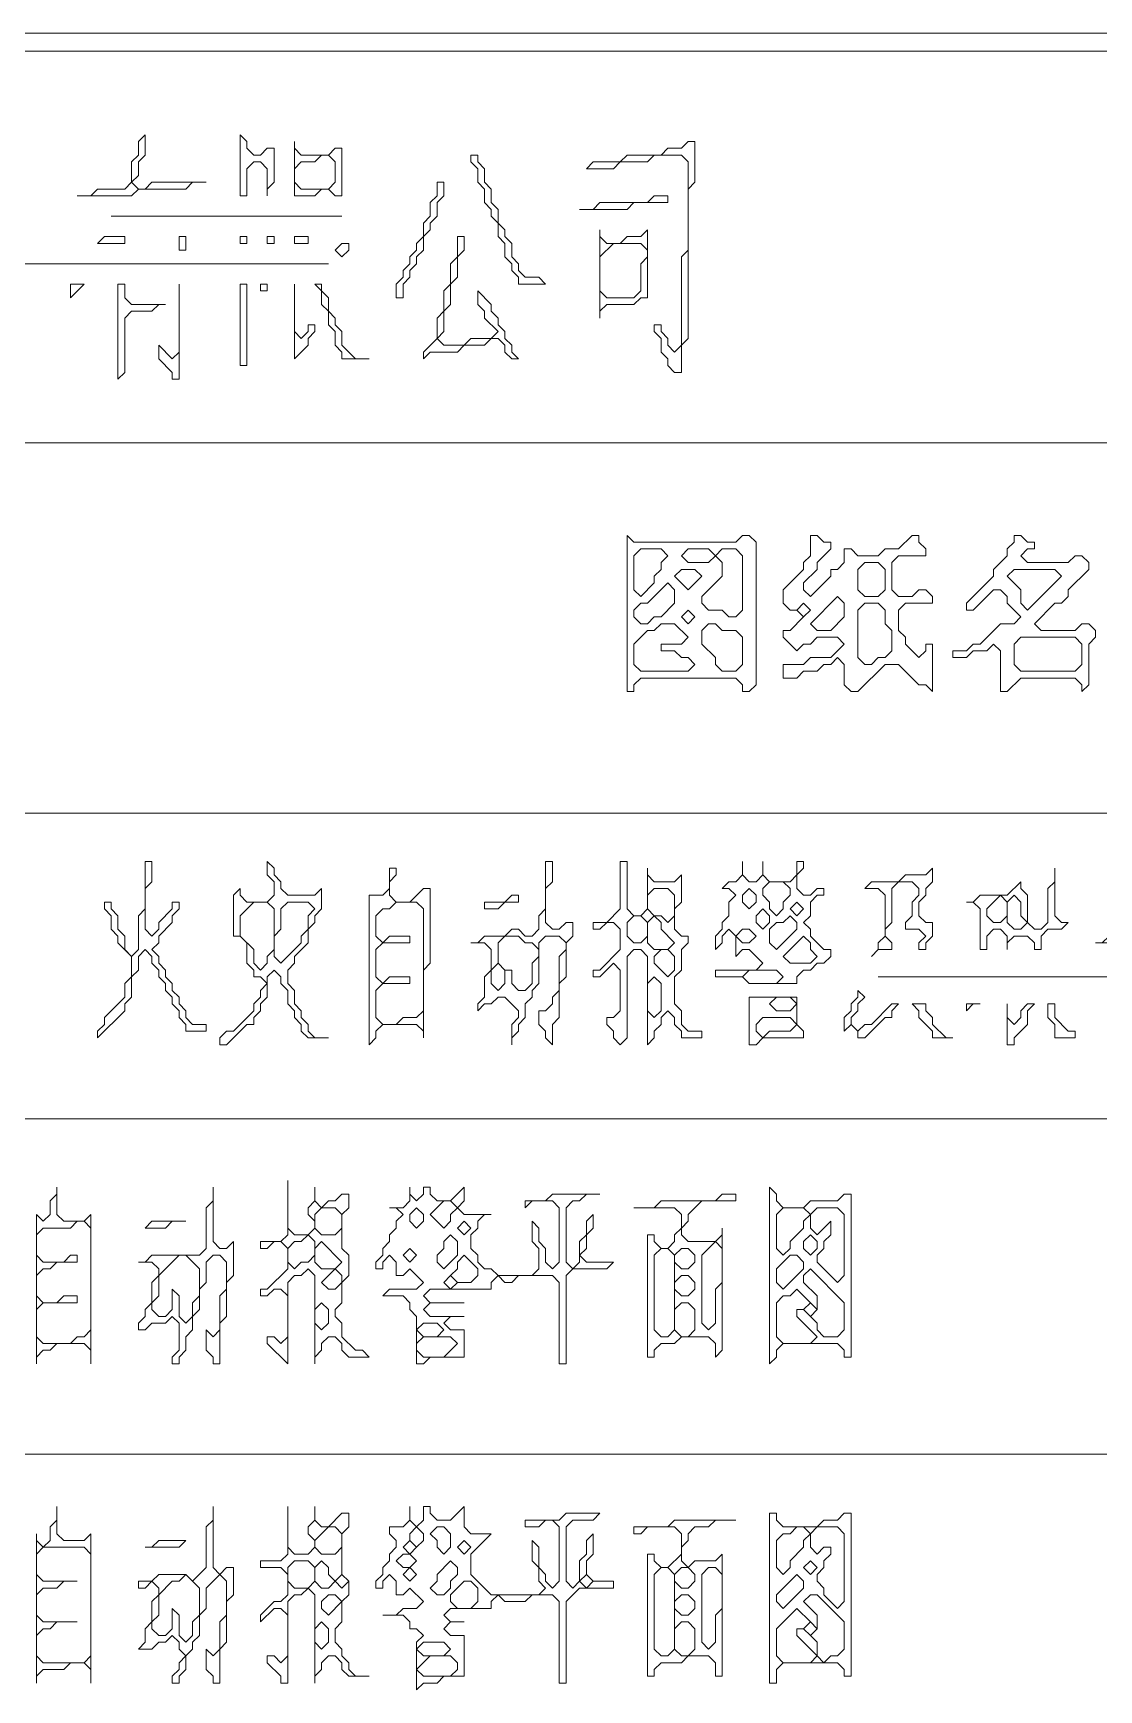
# Model space of a CAD drawing. Extents: x 58 to 1298, y 68 to 1824.
# Drawn here: x 507.5 to 664.5, y 1167 to 1411 of the extents above; entities that cross this region are included whole.
import ezdxf

# ---------------------------------------------------------------- set-up
doc = ezdxf.new("R2010")
doc.units = 0
doc.layers.add('TRACE_STRAIGHT', color=5, linetype='Continuous', lineweight=0)
doc.layers.add('TRACE_TEXT_SYMBOL', color=6, linetype='Continuous', lineweight=0)

msp = doc.modelspace()

# ---------------------------------------------------------------- linework, layer by layer
at = {"layer": 'TRACE_STRAIGHT', "color": 5}
for p, q in [((208, 1410.96), (1236, 1410.96)), ((296.88, 1408.29), (673.12, 1408.29)), ((519, 1384), (553, 1384)), ((467, 1377), (551, 1377)), ((208, 1350.64), (1236.88, 1350.64)), ((208, 1296.11), (1236, 1296.11)), ((632, 1272), (733, 1272)), ((208, 1251.1), (1236, 1251.1)), ((208, 1201.72), (1236, 1201.72))]:
    msp.add_line(p, q, dxfattribs=at)
at = {"layer": 'TRACE_TEXT_SYMBOL', "color": 6}
for points in [[(524, 1396), (523, 1395), (523, 1393), (522, 1392), (522, 1389), (521, 1388), (517, 1388), (516, 1387), (514, 1387), (522, 1387), (523, 1388), (530, 1388), (531, 1389), (533, 1389), (525, 1389), (524, 1388), (523, 1388), (522, 1389), (523, 1390), (523, 1392), (524, 1393)], [(538, 1396), (538, 1387), (539, 1387), (539, 1391), (540, 1392), (541, 1392), (542, 1391), (542, 1387), (542, 1388), (543, 1389), (543, 1394), (542, 1394), (541, 1393), (540, 1393), (539, 1394), (539, 1395)], [(546, 1395), (546, 1387), (549, 1387), (550, 1388), (551, 1388), (552, 1387), (553, 1387), (553, 1394), (552, 1394), (551, 1393), (547, 1393), (546, 1394)], [(604, 1395), (603, 1394), (601, 1394), (600, 1393), (595, 1393), (594, 1392), (590, 1392), (589, 1391), (593, 1391), (594, 1392), (598, 1392), (599, 1393), (603, 1393), (604, 1392), (604, 1379), (603, 1378), (603, 1365), (602, 1364), (601, 1365), (601, 1366), (600, 1367), (600, 1368), (599, 1368), (599, 1367), (600, 1366), (600, 1364), (601, 1363), (601, 1362), (602, 1361), (603, 1361), (603, 1365), (604, 1366), (604, 1388), (605, 1389), (605, 1395)], [(549, 1392), (550, 1393), (551, 1393), (552, 1392), (552, 1389), (551, 1388), (547, 1388), (546, 1389), (546, 1391), (547, 1392)], [(572, 1393), (572, 1392), (573, 1391), (573, 1389), (574, 1388), (574, 1386), (575, 1385), (575, 1384), (576, 1383), (576, 1381), (577, 1380), (577, 1378), (578, 1377), (578, 1376), (579, 1375), (579, 1374), (583, 1374), (582, 1375), (580, 1375), (579, 1376), (579, 1377), (578, 1378), (578, 1380), (577, 1381), (577, 1382), (576, 1383), (576, 1385), (575, 1386), (575, 1388), (574, 1389), (574, 1391), (573, 1392), (573, 1393)], [(567, 1389), (567, 1387), (566, 1386), (566, 1384), (565, 1383), (565, 1381), (564, 1380), (564, 1379), (563, 1378), (563, 1377), (562, 1376), (562, 1375), (561, 1374), (561, 1372), (562, 1372), (562, 1374), (563, 1375), (563, 1376), (564, 1377), (564, 1378), (565, 1379), (565, 1381), (566, 1382), (566, 1383), (567, 1384), (567, 1386), (568, 1387), (568, 1389)], [(599, 1387), (598, 1386), (591, 1386), (590, 1385), (588, 1385), (595, 1385), (596, 1386), (601, 1386), (601, 1387)], [(518, 1381), (517, 1380), (521, 1380), (521, 1381)], [(529, 1381), (530, 1381), (530, 1379), (529, 1379)], [(538, 1381), (538, 1380), (539, 1380), (539, 1381)], [(542, 1381), (542, 1380), (543, 1380), (543, 1381)], [(546, 1381), (546, 1380), (548, 1380), (548, 1381)], [(570, 1381), (570, 1378), (569, 1377), (569, 1374), (568, 1373), (568, 1370), (567, 1369), (567, 1366), (565, 1364), (565, 1363), (566, 1364), (570, 1364), (571, 1365), (574, 1365), (575, 1366), (576, 1366), (577, 1365), (577, 1364), (578, 1363), (579, 1363), (578, 1364), (578, 1365), (577, 1366), (577, 1367), (576, 1368), (576, 1369), (575, 1370), (575, 1371), (573, 1373), (573, 1371), (574, 1370), (574, 1369), (576, 1367), (575, 1366), (572, 1366), (571, 1365), (568, 1365), (567, 1366), (568, 1367), (568, 1370), (569, 1371), (569, 1374), (570, 1375), (570, 1378), (571, 1379), (571, 1381)], [(591, 1382), (591, 1369), (591, 1370), (592, 1371), (596, 1371), (597, 1372), (598, 1372), (598, 1382), (597, 1381), (595, 1381), (594, 1380), (592, 1380), (591, 1381)], [(553, 1380), (552, 1379), (553, 1378), (554, 1379), (554, 1380)], [(593, 1380), (597, 1380), (598, 1379), (598, 1378), (597, 1377), (597, 1373), (596, 1372), (592, 1372), (591, 1373), (591, 1378)], [(513, 1374), (513, 1372), (515, 1374)], [(520, 1374), (520, 1360), (521, 1361), (521, 1369), (522, 1370), (525, 1370), (526, 1371), (527, 1371), (522, 1371), (521, 1372), (521, 1374)], [(529, 1374), (529, 1364), (528, 1363), (526, 1365), (526, 1363), (528, 1361), (528, 1360), (529, 1360)], [(538, 1374), (538, 1362), (539, 1362), (539, 1374)], [(541, 1374), (541, 1373), (542, 1373), (542, 1374)], [(546, 1374), (546, 1363), (548, 1365), (548, 1366), (549, 1367), (549, 1368), (548, 1368), (548, 1367), (547, 1366), (546, 1367)], [(549, 1374), (550, 1373), (550, 1371), (551, 1370), (551, 1368), (552, 1367), (552, 1365), (553, 1364), (553, 1363), (557, 1363), (555, 1363), (553, 1365), (553, 1367), (552, 1368), (552, 1369), (551, 1370), (551, 1372), (550, 1373), (550, 1374)], [(595, 1337), (595, 1314), (596, 1314), (596, 1315), (597, 1316), (611, 1316), (612, 1315), (612, 1314), (613, 1314), (614, 1315), (614, 1336), (613, 1337), (612, 1337), (611, 1336), (596, 1336)], [(652, 1337), (652, 1336), (651, 1335), (651, 1334), (649, 1332), (649, 1331), (645, 1327), (645, 1326), (646, 1326), (649, 1329), (650, 1329), (651, 1328), (651, 1327), (653, 1325), (652, 1324), (650, 1324), (647, 1321), (646, 1321), (645, 1320), (643, 1320), (643, 1319), (645, 1319), (646, 1320), (648, 1320), (649, 1321), (650, 1320), (650, 1314), (651, 1314), (653, 1316), (661, 1316), (662, 1315), (662, 1314), (663, 1315), (663, 1321), (664, 1322), (664, 1323), (663, 1324), (662, 1324), (661, 1323), (656, 1323), (655, 1324), (658, 1327), (659, 1327), (660, 1328), (660, 1329), (663, 1332), (663, 1333), (662, 1334), (661, 1334), (660, 1333), (654, 1333), (653, 1334), (654, 1335), (655, 1335), (655, 1336), (654, 1336), (653, 1337)], [(596, 1334), (597, 1335), (600, 1335), (601, 1334), (600, 1333), (600, 1332), (599, 1331), (599, 1330), (597, 1328), (596, 1329)], [(603, 1334), (604, 1335), (607, 1335), (608, 1334), (607, 1333), (604, 1333)], [(608, 1334), (609, 1335), (611, 1335), (612, 1334), (612, 1326), (611, 1325), (610, 1325), (609, 1326), (607, 1326), (606, 1327), (606, 1328), (609, 1331), (609, 1333)], [(629, 1332), (630, 1333), (632, 1333), (633, 1332), (633, 1329), (632, 1328), (630, 1328), (629, 1329)], [(601, 1330), (602, 1329), (602, 1327), (600, 1325), (599, 1325), (598, 1324), (597, 1324), (596, 1325), (596, 1326), (597, 1327), (598, 1327)], [(602, 1331), (603, 1332), (605, 1332), (606, 1331), (604, 1329)], [(651, 1331), (652, 1332), (658, 1332), (659, 1331), (654, 1326), (653, 1327), (653, 1329)], [(626, 1328), (627, 1327), (627, 1325), (625, 1323), (623, 1323), (622, 1324)], [(603, 1325), (604, 1326), (605, 1325), (604, 1324)], [(620, 1326), (621, 1327), (622, 1326), (621, 1325)], [(629, 1326), (630, 1327), (632, 1327), (633, 1326), (633, 1324), (634, 1323), (634, 1320), (633, 1319), (632, 1319), (631, 1318), (630, 1318), (629, 1319)], [(599, 1323), (600, 1324), (602, 1324), (604, 1322), (603, 1321), (600, 1321), (600, 1320), (602, 1320), (603, 1319), (604, 1319), (605, 1318), (604, 1317), (597, 1317), (596, 1318), (596, 1321), (598, 1323)], [(606, 1323), (607, 1324), (608, 1324), (609, 1323), (611, 1323), (612, 1322), (612, 1318), (611, 1317), (609, 1317), (608, 1318), (608, 1319), (606, 1321)], [(652, 1321), (653, 1322), (661, 1322), (662, 1321), (662, 1318), (661, 1317), (653, 1317), (652, 1318)], [(583, 1289), (583, 1282), (582, 1281), (582, 1279), (581, 1278), (580, 1278), (579, 1279), (578, 1279), (577, 1278), (574, 1278), (573, 1277), (572, 1277), (574, 1277), (575, 1276), (575, 1273), (574, 1272), (574, 1269), (573, 1268), (573, 1267), (574, 1268), (575, 1268), (576, 1269), (577, 1269), (579, 1267), (579, 1266), (578, 1265), (578, 1262), (578, 1263), (579, 1264), (579, 1265), (580, 1266), (580, 1268), (581, 1269), (581, 1270), (582, 1271), (582, 1277), (583, 1278), (585, 1278), (586, 1277), (586, 1276), (585, 1275), (585, 1270), (584, 1269), (584, 1268), (583, 1267), (582, 1267), (582, 1265), (583, 1264), (583, 1263), (584, 1262), (584, 1265), (585, 1266), (585, 1271), (586, 1272), (586, 1277), (587, 1278), (587, 1280), (586, 1280), (585, 1279), (584, 1279), (583, 1280), (583, 1285), (584, 1286), (584, 1289)], [(594, 1289), (594, 1282), (592, 1280), (590, 1280), (590, 1279), (591, 1279), (592, 1280), (593, 1280), (594, 1279), (594, 1276), (591, 1273), (590, 1273), (590, 1272), (591, 1272), (593, 1274), (594, 1273), (594, 1267), (593, 1266), (592, 1266), (592, 1265), (593, 1264), (593, 1263), (594, 1262), (595, 1263), (595, 1275), (596, 1276), (597, 1276), (598, 1275), (598, 1262), (599, 1263), (599, 1264), (600, 1265), (600, 1266), (601, 1267), (602, 1266), (602, 1265), (603, 1264), (603, 1263), (606, 1263), (606, 1264), (604, 1264), (603, 1265), (603, 1267), (602, 1268), (602, 1272), (603, 1273), (603, 1276), (604, 1277), (604, 1278), (603, 1278), (602, 1279), (602, 1282), (603, 1283), (603, 1287), (602, 1286), (599, 1286), (598, 1287), (598, 1288), (598, 1282), (597, 1281), (596, 1281), (595, 1282), (595, 1289)], [(612, 1289), (612, 1287), (611, 1286), (610, 1286), (609, 1285), (610, 1285), (611, 1284), (610, 1283), (610, 1281), (609, 1280), (609, 1279), (608, 1278), (608, 1276), (609, 1277), (609, 1278), (610, 1279), (611, 1278), (611, 1275), (612, 1276), (613, 1276), (615, 1274), (614, 1273), (608, 1273), (608, 1272), (612, 1272), (613, 1271), (620, 1271), (620, 1272), (621, 1273), (622, 1273), (623, 1274), (624, 1274), (625, 1275), (625, 1276), (624, 1276), (622, 1278), (622, 1279), (621, 1280), (622, 1281), (622, 1283), (623, 1284), (624, 1284), (624, 1285), (623, 1285), (622, 1284), (621, 1284), (620, 1285), (620, 1287), (621, 1288), (621, 1289), (620, 1289), (620, 1287), (619, 1286), (616, 1286), (615, 1287), (615, 1289), (615, 1287), (614, 1286), (613, 1286), (612, 1287)], [(560, 1288), (560, 1285), (559, 1284), (557, 1284), (557, 1262), (558, 1263), (558, 1264), (559, 1265), (564, 1265), (565, 1264), (565, 1263), (565, 1273), (566, 1274), (566, 1285), (565, 1285), (563, 1283), (561, 1283), (560, 1284), (560, 1286), (561, 1287), (561, 1288)], [(615, 1285), (616, 1286), (618, 1286), (619, 1285), (619, 1284), (618, 1283), (618, 1282), (617, 1281), (616, 1282), (616, 1283), (615, 1284)], [(640, 1288), (639, 1287), (636, 1287), (635, 1286), (631, 1286), (630, 1285), (632, 1285), (633, 1284), (633, 1278), (632, 1277), (632, 1276), (631, 1275), (632, 1276), (634, 1276), (634, 1277), (633, 1278), (633, 1279), (634, 1280), (634, 1285), (635, 1286), (637, 1286), (638, 1285), (638, 1284), (637, 1283), (637, 1281), (636, 1280), (636, 1279), (638, 1279), (639, 1278), (638, 1277), (638, 1276), (639, 1276), (639, 1277), (640, 1278), (640, 1280), (639, 1280), (638, 1281), (638, 1283), (639, 1284), (639, 1285), (640, 1286)], [(658, 1288), (658, 1286), (657, 1285), (657, 1280), (656, 1279), (655, 1279), (654, 1280), (654, 1284), (653, 1285), (653, 1286), (651, 1284), (647, 1284), (646, 1283), (645, 1283), (646, 1283), (647, 1282), (647, 1276), (648, 1276), (648, 1278), (649, 1279), (650, 1279), (651, 1278), (651, 1276), (651, 1277), (652, 1278), (654, 1278), (655, 1277), (655, 1276), (656, 1276), (656, 1278), (657, 1279), (659, 1279), (660, 1280), (659, 1280), (658, 1281)], [(578, 1284), (577, 1283), (574, 1283), (574, 1282), (576, 1282), (577, 1283), (579, 1283), (579, 1284)], [(598, 1284), (599, 1285), (601, 1285), (602, 1284), (602, 1281), (601, 1280), (600, 1281), (599, 1281), (598, 1282)], [(612, 1284), (613, 1285), (614, 1284), (614, 1283), (613, 1282), (612, 1283)], [(650, 1284), (651, 1283), (651, 1281), (650, 1280), (649, 1280), (648, 1281), (648, 1282)], [(651, 1283), (652, 1284), (653, 1283), (653, 1281), (654, 1280), (653, 1279), (652, 1279), (651, 1280)], [(540, 1283), (542, 1283), (543, 1282), (543, 1276), (542, 1275), (542, 1274), (541, 1273), (540, 1274), (540, 1276), (538, 1278), (538, 1281)], [(544, 1282), (545, 1283), (548, 1283), (549, 1282), (548, 1281), (548, 1279), (547, 1278), (547, 1277), (544, 1274), (543, 1275), (543, 1278), (544, 1279)], [(560, 1282), (561, 1283), (564, 1283), (565, 1282), (565, 1267), (564, 1266), (562, 1266), (561, 1265), (559, 1265), (558, 1266), (558, 1270), (559, 1271), (563, 1271), (563, 1272), (560, 1272), (559, 1271), (558, 1272), (558, 1276), (559, 1277), (563, 1277), (563, 1278), (560, 1278), (559, 1277), (558, 1278), (558, 1281), (559, 1282)], [(595, 1280), (596, 1281), (597, 1281), (598, 1280), (598, 1278), (597, 1277), (596, 1277), (595, 1278)], [(598, 1280), (599, 1281), (600, 1280), (600, 1279), (602, 1277), (601, 1276), (599, 1276), (598, 1277)], [(614, 1281), (615, 1282), (616, 1281), (616, 1280), (615, 1279), (614, 1280)], [(618, 1280), (619, 1281), (620, 1280), (620, 1279), (617, 1276), (616, 1277), (616, 1279), (617, 1280)], [(619, 1282), (620, 1283), (621, 1282), (620, 1281)], [(611, 1278), (612, 1279), (613, 1279), (614, 1278), (613, 1277), (612, 1277)], [(670, 1279), (669, 1278), (666, 1278), (665, 1277), (664, 1277), (666, 1277), (667, 1276), (668, 1276), (668, 1277), (669, 1278), (671, 1278), (672, 1277), (673, 1277), (674, 1276), (674, 1277), (673, 1277), (672, 1278), (671, 1278)], [(576, 1277), (577, 1278), (579, 1278), (580, 1277), (581, 1277), (582, 1276), (582, 1275), (581, 1274), (581, 1271), (580, 1270), (579, 1270), (578, 1271), (578, 1273), (577, 1273), (576, 1274)], [(599, 1275), (600, 1276), (601, 1276), (602, 1275), (602, 1273), (601, 1272), (599, 1274)], [(621, 1278), (622, 1277), (622, 1276), (623, 1275), (622, 1274), (619, 1274), (618, 1275)], [(575, 1273), (576, 1274), (577, 1273), (577, 1271), (576, 1270), (575, 1271)], [(598, 1271), (599, 1272), (600, 1271), (600, 1267), (599, 1266), (598, 1267)], [(612, 1272), (613, 1273), (617, 1273), (618, 1272), (617, 1271), (613, 1271)], [(613, 1269), (613, 1262), (614, 1262), (615, 1263), (621, 1263), (621, 1264), (620, 1265), (620, 1269)], [(616, 1268), (617, 1269), (619, 1269), (620, 1268), (619, 1267), (617, 1267)], [(629, 1270), (629, 1269), (628, 1268), (628, 1267), (627, 1266), (627, 1264), (628, 1265), (629, 1264), (629, 1263), (630, 1263), (633, 1266), (634, 1266), (634, 1267), (635, 1268), (634, 1268), (631, 1265), (630, 1265), (629, 1264), (628, 1265), (628, 1266), (629, 1267), (629, 1268), (630, 1269)], [(637, 1268), (638, 1267), (638, 1266), (640, 1264), (640, 1263), (643, 1263), (642, 1263), (640, 1265), (640, 1266), (639, 1267), (639, 1268)], [(645, 1268), (645, 1267), (646, 1268), (647, 1268)], [(651, 1268), (651, 1262), (652, 1262), (652, 1263), (654, 1265), (654, 1267), (655, 1268), (654, 1268), (653, 1267), (653, 1266), (652, 1265), (651, 1266)], [(657, 1268), (657, 1266), (658, 1265), (658, 1263), (661, 1263), (661, 1264), (660, 1264), (658, 1266), (658, 1268)], [(614, 1265), (615, 1266), (619, 1266), (620, 1265), (619, 1264), (616, 1264), (615, 1263), (614, 1264)], [(511, 1241), (511, 1240), (510, 1239), (510, 1237), (509, 1236), (508, 1237), (508, 1215), (508, 1216), (509, 1217), (510, 1217), (511, 1218), (515, 1218), (516, 1217), (516, 1215), (516, 1237), (515, 1236), (512, 1236), (511, 1237)], [(534, 1241), (534, 1239), (533, 1238), (533, 1232), (532, 1231), (525, 1231), (524, 1230), (523, 1230), (525, 1230), (526, 1229), (526, 1228), (525, 1227), (525, 1224), (524, 1223), (524, 1222), (523, 1221), (523, 1220), (524, 1220), (525, 1221), (527, 1221), (528, 1222), (529, 1221), (529, 1217), (528, 1216), (528, 1215), (529, 1215), (529, 1216), (530, 1217), (530, 1219), (531, 1220), (531, 1222), (532, 1223), (532, 1226), (533, 1227), (533, 1230), (534, 1231), (535, 1231), (536, 1230), (536, 1226), (535, 1225), (535, 1220), (534, 1219), (533, 1220), (533, 1217), (534, 1216), (534, 1215), (535, 1215), (535, 1221), (536, 1222), (536, 1227), (537, 1228), (537, 1233), (536, 1232), (535, 1232), (534, 1233)], [(609, 1240), (608, 1239), (600, 1239), (599, 1238), (596, 1238), (602, 1238), (603, 1237), (603, 1235), (602, 1234), (602, 1233), (601, 1232), (600, 1232), (599, 1233), (599, 1234), (598, 1234), (598, 1216), (599, 1216), (599, 1217), (600, 1218), (602, 1218), (603, 1219), (607, 1219), (608, 1218), (608, 1216), (609, 1217), (609, 1235), (609, 1234), (608, 1233), (604, 1233), (603, 1234), (603, 1235), (604, 1236), (604, 1237), (606, 1239), (611, 1239), (611, 1240)], [(616, 1241), (616, 1215), (617, 1216), (617, 1217), (618, 1218), (626, 1218), (627, 1217), (627, 1216), (628, 1216), (628, 1240), (627, 1240), (626, 1239), (622, 1239), (621, 1238), (618, 1238), (617, 1239), (617, 1240)], [(549, 1237), (550, 1238), (552, 1238), (553, 1237), (553, 1235), (552, 1234), (550, 1234), (549, 1235)], [(563, 1237), (564, 1238), (565, 1237), (565, 1236), (564, 1235), (563, 1236)], [(568, 1239), (569, 1239), (570, 1238), (569, 1237), (569, 1236), (568, 1235), (566, 1237)], [(617, 1237), (618, 1238), (621, 1238), (622, 1237), (621, 1236), (621, 1235), (619, 1233), (619, 1232), (618, 1231), (617, 1232)], [(622, 1237), (623, 1238), (626, 1238), (627, 1237), (627, 1228), (626, 1227), (623, 1230), (623, 1231), (624, 1232), (624, 1233), (625, 1234), (625, 1236), (623, 1234), (622, 1235)], [(513, 1235), (514, 1236), (515, 1236), (516, 1235), (516, 1220), (515, 1219), (514, 1219), (513, 1218), (509, 1218), (508, 1219), (508, 1223), (509, 1224), (514, 1224), (514, 1225), (512, 1225), (511, 1224), (509, 1224), (508, 1225), (508, 1228), (509, 1229), (510, 1229), (511, 1230), (514, 1230), (514, 1231), (513, 1231), (512, 1230), (509, 1230), (508, 1231), (508, 1234), (509, 1235)], [(525, 1236), (524, 1235), (527, 1235), (528, 1236), (530, 1236)], [(570, 1235), (571, 1236), (572, 1235), (571, 1234)], [(547, 1233), (548, 1234), (549, 1233), (549, 1231), (548, 1230), (547, 1230), (546, 1229), (545, 1230), (545, 1232), (546, 1233)], [(549, 1232), (550, 1233), (553, 1230), (552, 1229), (550, 1229), (549, 1230)], [(562, 1231), (563, 1232), (564, 1231), (563, 1230)], [(568, 1233), (569, 1234), (570, 1233), (570, 1231), (568, 1229), (567, 1230), (567, 1231), (568, 1232)], [(599, 1231), (600, 1232), (601, 1232), (602, 1231), (602, 1220), (601, 1219), (600, 1219), (599, 1220)], [(602, 1231), (603, 1232), (604, 1232), (605, 1231), (605, 1230), (604, 1229), (603, 1229), (602, 1230)], [(608, 1233), (609, 1232), (609, 1227), (608, 1226), (608, 1221), (607, 1220), (606, 1221), (606, 1231)], [(621, 1233), (622, 1234), (623, 1233), (623, 1232), (622, 1231), (621, 1232)], [(529, 1231), (530, 1231), (532, 1229), (532, 1225), (531, 1224), (531, 1222), (530, 1221), (529, 1222), (529, 1225), (528, 1226), (528, 1223), (527, 1222), (526, 1222), (525, 1223), (525, 1224), (526, 1225), (526, 1228)], [(570, 1230), (571, 1231), (573, 1229), (573, 1228), (572, 1227), (570, 1227), (569, 1228), (570, 1229)], [(619, 1231), (620, 1231), (621, 1230), (621, 1229), (618, 1226), (617, 1227), (617, 1229)], [(552, 1229), (553, 1228), (553, 1227), (552, 1226), (551, 1226), (550, 1227)], [(568, 1227), (569, 1228), (570, 1227), (569, 1226)], [(602, 1227), (603, 1228), (604, 1228), (605, 1227), (605, 1226), (604, 1225), (603, 1225), (602, 1226)], [(621, 1228), (622, 1229), (627, 1224), (627, 1220), (626, 1219), (624, 1219), (623, 1220), (623, 1221), (622, 1222), (623, 1223), (623, 1225), (621, 1227)], [(619, 1225), (620, 1226), (622, 1224), (621, 1223), (620, 1223), (620, 1222), (623, 1219), (622, 1218), (618, 1218), (617, 1219), (617, 1224), (618, 1225)], [(549, 1223), (550, 1224), (551, 1223), (551, 1221), (550, 1220), (549, 1221)], [(602, 1223), (603, 1224), (604, 1224), (605, 1223), (605, 1220), (604, 1219), (603, 1219), (602, 1220)], [(621, 1223), (622, 1224), (623, 1223), (622, 1222)], [(564, 1220), (565, 1221), (567, 1221), (568, 1220), (567, 1219), (565, 1219)], [(564, 1218), (565, 1219), (569, 1219), (570, 1218), (568, 1216), (565, 1216), (564, 1217)], [(511, 1194), (511, 1192), (510, 1191), (510, 1189), (509, 1188), (508, 1189), (508, 1190), (508, 1168), (508, 1169), (509, 1170), (512, 1170), (513, 1171), (515, 1171), (516, 1170), (516, 1168), (516, 1190), (515, 1189), (512, 1189), (511, 1190)], [(534, 1194), (534, 1192), (533, 1191), (533, 1185), (531, 1183), (530, 1184), (526, 1184), (525, 1183), (523, 1183), (523, 1182), (524, 1182), (525, 1183), (526, 1182), (526, 1181), (525, 1180), (525, 1177), (524, 1176), (524, 1174), (523, 1173), (525, 1173), (526, 1174), (527, 1174), (528, 1175), (529, 1174), (529, 1173), (530, 1172), (529, 1171), (529, 1170), (528, 1169), (528, 1168), (529, 1168), (529, 1169), (530, 1170), (530, 1172), (531, 1173), (531, 1174), (532, 1175), (532, 1178), (533, 1179), (533, 1182), (535, 1184), (536, 1183), (536, 1178), (535, 1177), (535, 1173), (534, 1172), (533, 1173), (533, 1170), (534, 1169), (534, 1168), (535, 1168), (535, 1173), (536, 1174), (536, 1180), (537, 1181), (537, 1185), (536, 1185), (535, 1184), (534, 1185)], [(616, 1193), (616, 1168), (617, 1168), (617, 1170), (618, 1171), (626, 1171), (627, 1170), (627, 1169), (628, 1169), (628, 1193), (627, 1193), (626, 1192), (624, 1192), (623, 1191), (618, 1191), (617, 1192), (617, 1193)], [(551, 1191), (552, 1191), (553, 1190), (553, 1188), (552, 1187), (550, 1187), (549, 1188), (549, 1189)], [(563, 1190), (564, 1191), (565, 1190), (565, 1189), (564, 1188), (563, 1189)], [(566, 1190), (567, 1191), (568, 1191), (569, 1190), (569, 1188), (568, 1187), (567, 1188), (567, 1189)], [(602, 1192), (601, 1191), (596, 1191), (596, 1190), (597, 1190), (598, 1191), (602, 1191), (603, 1190), (603, 1187), (601, 1185), (600, 1185), (599, 1186), (599, 1187), (598, 1187), (598, 1169), (599, 1169), (599, 1170), (600, 1171), (603, 1171), (604, 1172), (607, 1172), (608, 1171), (608, 1169), (609, 1169), (609, 1187), (608, 1186), (605, 1186), (604, 1185), (603, 1186), (603, 1188), (604, 1189), (604, 1190), (605, 1191), (607, 1191), (608, 1192), (611, 1192)], [(619, 1190), (620, 1191), (621, 1191), (622, 1190), (621, 1189), (621, 1188), (619, 1186), (619, 1185), (618, 1184), (617, 1185), (617, 1189), (618, 1190)], [(622, 1190), (623, 1191), (626, 1191), (627, 1190), (627, 1180), (626, 1179), (624, 1181), (624, 1182), (623, 1183), (623, 1184), (624, 1185), (624, 1186), (625, 1187), (625, 1188), (624, 1188), (623, 1187), (622, 1188)], [(526, 1189), (525, 1188), (524, 1188), (529, 1188), (530, 1189)], [(562, 1188), (563, 1189), (564, 1188), (563, 1187)], [(570, 1188), (571, 1189), (572, 1188), (571, 1187)], [(508, 1187), (509, 1188), (515, 1188), (516, 1187), (516, 1172), (515, 1171), (509, 1171), (508, 1172), (508, 1175), (509, 1176), (510, 1176), (511, 1177), (514, 1177), (509, 1177), (508, 1178), (508, 1181), (509, 1182), (511, 1182), (512, 1183), (514, 1183), (509, 1183), (508, 1184)], [(545, 1185), (546, 1186), (548, 1186), (549, 1185), (549, 1183), (548, 1182), (546, 1182), (545, 1183)], [(549, 1185), (550, 1186), (551, 1185), (551, 1184), (552, 1183), (551, 1182), (550, 1182), (549, 1183)], [(561, 1186), (562, 1187), (563, 1187), (564, 1186), (563, 1185), (562, 1185)], [(569, 1186), (570, 1185), (570, 1184), (569, 1183), (569, 1182), (568, 1181), (567, 1181), (566, 1182), (567, 1183), (567, 1184)], [(621, 1185), (622, 1186), (623, 1185), (622, 1184)], [(529, 1183), (530, 1184), (532, 1182), (532, 1178), (531, 1177), (531, 1175), (530, 1174), (529, 1175), (529, 1178), (528, 1179), (528, 1176), (527, 1175), (526, 1175), (525, 1176), (525, 1177), (526, 1178), (526, 1181), (528, 1183)], [(552, 1183), (553, 1184), (554, 1183), (553, 1182)], [(562, 1184), (563, 1185), (564, 1184), (563, 1183)], [(588, 1183), (589, 1184), (590, 1183), (589, 1182)], [(599, 1184), (600, 1185), (601, 1185), (602, 1184), (602, 1173), (601, 1172), (600, 1172), (599, 1173)], [(602, 1184), (603, 1185), (604, 1185), (605, 1184), (605, 1183), (604, 1182), (603, 1182), (602, 1183)], [(606, 1184), (607, 1185), (608, 1185), (609, 1184), (609, 1179), (608, 1178), (608, 1174), (607, 1173), (606, 1174)], [(620, 1184), (621, 1183), (621, 1182), (618, 1179), (617, 1180), (617, 1181)], [(550, 1180), (551, 1181), (552, 1181), (553, 1180), (551, 1178), (550, 1179)], [(571, 1183), (572, 1183), (573, 1182), (573, 1180), (572, 1179), (570, 1179), (569, 1180), (569, 1181)], [(602, 1180), (603, 1181), (604, 1181), (605, 1180), (605, 1179), (604, 1178), (603, 1178), (602, 1179)], [(621, 1180), (622, 1181), (623, 1181), (627, 1177), (627, 1173), (626, 1172), (625, 1172), (624, 1171), (623, 1172), (623, 1174), (622, 1175), (623, 1176), (623, 1178)], [(620, 1179), (622, 1177), (621, 1176), (620, 1176), (620, 1175), (623, 1172), (622, 1171), (618, 1171), (617, 1172), (617, 1176)], [(549, 1176), (550, 1177), (551, 1176), (551, 1174), (550, 1173), (549, 1174)], [(602, 1176), (603, 1177), (604, 1177), (605, 1176), (605, 1173), (604, 1172), (603, 1172), (602, 1173)], [(621, 1176), (622, 1177), (623, 1176), (622, 1175)], [(564, 1173), (565, 1174), (568, 1174), (569, 1173), (568, 1172), (565, 1172)], [(566, 1172), (569, 1172), (570, 1171), (570, 1170), (569, 1169), (565, 1169), (564, 1170)]]:
    msp.add_lwpolyline(points, close=True, dxfattribs=at)
for points in [[(622, 1337), (622, 1334), (621, 1333), (621, 1332), (618, 1329), (618, 1327), (619, 1326), (620, 1326), (621, 1325), (619, 1323), (618, 1323), (618, 1322), (620, 1320), (621, 1321), (622, 1321), (623, 1322), (626, 1322), (627, 1321), (625, 1319), (622, 1319), (621, 1318), (618, 1318), (618, 1316), (620, 1316), (621, 1317), (623, 1317), (624, 1318), (625, 1318), (626, 1319), (627, 1318), (627, 1315), (628, 1314), (629, 1314), (633, 1318), (635, 1318), (638, 1315), (639, 1315), (640, 1314), (640, 1321), (639, 1321), (639, 1320), (638, 1319), (636, 1321), (636, 1322), (635, 1323), (635, 1326), (636, 1327), (640, 1327), (640, 1328), (639, 1329), (638, 1329), (637, 1328), (635, 1328), (634, 1329), (634, 1333), (635, 1334), (639, 1334), (639, 1335), (638, 1336), (638, 1337), (637, 1337), (635, 1335), (633, 1335), (632, 1334)], [(632, 1334), (629, 1334), (628, 1335), (627, 1335), (627, 1333), (626, 1332), (625, 1332), (625, 1331), (622, 1328), (621, 1329), (621, 1330), (623, 1332), (623, 1333), (625, 1335), (625, 1336), (624, 1336), (623, 1337), (622, 1337)], [(524, 1289), (524, 1282), (523, 1281), (523, 1276), (522, 1275), (521, 1276), (521, 1278), (520, 1279), (520, 1281), (519, 1282), (519, 1283), (518, 1283), (518, 1282), (519, 1281), (519, 1279), (520, 1278), (520, 1277), (522, 1275), (522, 1272), (521, 1271), (521, 1269), (518, 1266), (518, 1265), (517, 1264), (517, 1263), (521, 1267), (521, 1268), (522, 1269), (522, 1272), (523, 1273), (523, 1275), (524, 1276), (525, 1275), (525, 1274), (526, 1273), (526, 1272), (527, 1271), (527, 1270), (528, 1269), (528, 1268), (529, 1267), (529, 1266), (530, 1265), (530, 1264), (533, 1264), (533, 1265), (531, 1265), (530, 1266), (530, 1267), (529, 1268), (529, 1269), (528, 1270), (528, 1271), (527, 1272), (527, 1273), (526, 1274), (526, 1275), (525, 1276), (526, 1277), (526, 1278), (528, 1280), (528, 1281), (529, 1282), (529, 1283)], [(529, 1283), (528, 1283), (528, 1282), (526, 1280), (526, 1279), (525, 1278), (524, 1279), (524, 1285), (525, 1286), (525, 1289), (524, 1289)], [(542, 1289), (542, 1287), (543, 1286), (543, 1284), (542, 1283), (539, 1283), (538, 1284), (538, 1285), (537, 1284), (537, 1278), (538, 1278), (539, 1277), (539, 1274), (540, 1273), (540, 1272), (541, 1272), (542, 1271), (541, 1270), (541, 1269), (540, 1268), (540, 1267), (537, 1264), (536, 1264), (535, 1263), (535, 1262), (536, 1262), (539, 1265), (540, 1265), (540, 1266), (541, 1267), (541, 1268), (542, 1269), (542, 1272), (543, 1273), (544, 1272), (544, 1271), (545, 1270), (545, 1268), (546, 1267), (546, 1266), (547, 1265), (547, 1264), (548, 1263), (551, 1263), (549, 1263), (548, 1264), (548, 1265), (547, 1266), (547, 1267), (546, 1268), (546, 1270), (545, 1271), (545, 1273), (546, 1274), (546, 1275), (548, 1277), (548, 1279), (549, 1280), (549, 1281), (550, 1282), (550, 1285), (549, 1284), (545, 1284), (544, 1285)], [(544, 1285), (544, 1286), (543, 1287), (543, 1288), (542, 1289)], [(545, 1242), (545, 1234), (544, 1233), (541, 1233), (541, 1232), (542, 1232), (543, 1233), (544, 1233), (545, 1232), (545, 1229), (542, 1226), (541, 1226), (541, 1225), (542, 1225), (543, 1226), (544, 1226), (545, 1225), (545, 1219), (544, 1218), (543, 1219), (542, 1219), (542, 1218), (545, 1215), (545, 1227), (546, 1228), (547, 1228), (548, 1229), (549, 1228), (549, 1215), (549, 1216), (550, 1217), (550, 1218), (551, 1219), (552, 1219), (553, 1218), (553, 1217), (554, 1216), (557, 1216), (556, 1217), (555, 1217), (553, 1219), (553, 1221), (552, 1222), (552, 1223), (553, 1224), (553, 1227), (554, 1228), (554, 1231), (553, 1232), (553, 1237), (554, 1238), (554, 1240), (553, 1240), (552, 1239), (551, 1239), (550, 1238), (549, 1239), (549, 1241), (549, 1239), (548, 1238), (548, 1237), (549, 1236), (549, 1235), (548, 1234)], [(548, 1234), (546, 1234), (545, 1235), (545, 1242)], [(563, 1241), (563, 1239), (562, 1238), (560, 1238), (561, 1238), (562, 1237), (561, 1236), (561, 1235), (560, 1234), (560, 1233), (559, 1232), (559, 1231), (558, 1230), (558, 1229), (559, 1229), (559, 1230), (560, 1231), (561, 1230), (561, 1228), (562, 1228), (563, 1229), (565, 1227), (564, 1226), (560, 1226), (559, 1225), (562, 1225), (563, 1224), (563, 1223), (564, 1222), (564, 1215), (565, 1215), (566, 1216), (571, 1216), (571, 1220), (569, 1220), (568, 1221), (569, 1222), (571, 1222), (566, 1222), (565, 1223), (566, 1224), (571, 1224), (566, 1224), (565, 1225), (566, 1226), (575, 1226), (575, 1227), (576, 1228), (577, 1227), (578, 1227), (579, 1228), (584, 1228), (585, 1227), (585, 1215), (586, 1215), (586, 1228), (587, 1229), (592, 1229), (593, 1230), (589, 1230), (588, 1231), (589, 1232), (589, 1234), (590, 1235)], [(590, 1235), (590, 1237), (589, 1236), (589, 1234), (588, 1233), (588, 1230), (587, 1229), (586, 1230), (586, 1238), (587, 1239), (588, 1239), (589, 1240), (591, 1240), (584, 1240), (583, 1239), (580, 1239), (580, 1238), (581, 1239), (584, 1239), (585, 1238), (585, 1230), (584, 1229), (583, 1230), (583, 1232), (582, 1233), (582, 1235), (581, 1236), (581, 1233), (582, 1232), (582, 1229), (581, 1228), (576, 1228), (575, 1229), (574, 1229), (573, 1230), (573, 1231), (572, 1232), (572, 1234), (573, 1235), (573, 1236), (574, 1237), (575, 1237), (571, 1237), (570, 1238), (571, 1239), (571, 1241), (569, 1239), (567, 1239), (566, 1240), (566, 1241), (565, 1241), (565, 1240), (564, 1239), (563, 1240), (563, 1241)], [(545, 1194), (545, 1187), (544, 1186), (541, 1186), (541, 1185), (544, 1185), (545, 1184), (545, 1181), (544, 1180), (543, 1180), (541, 1178), (541, 1177), (543, 1179), (544, 1179), (545, 1178), (545, 1172), (544, 1171), (543, 1172), (542, 1172), (542, 1171), (544, 1169), (544, 1168), (545, 1168), (545, 1180), (546, 1181), (547, 1181), (548, 1182), (549, 1181), (549, 1168), (549, 1169), (550, 1170), (550, 1171), (551, 1172), (552, 1172), (553, 1171), (553, 1170), (554, 1169), (557, 1169), (555, 1169), (554, 1170), (554, 1171), (553, 1172), (553, 1173), (552, 1174), (552, 1176), (553, 1177), (553, 1180), (554, 1181), (554, 1183), (553, 1184), (553, 1190), (554, 1191), (554, 1193), (553, 1193), (551, 1191), (550, 1191), (549, 1192), (549, 1194), (549, 1192), (548, 1191), (548, 1190), (549, 1189), (549, 1188), (548, 1187)], [(548, 1187), (546, 1187), (545, 1188), (545, 1194)], [(563, 1194), (563, 1192), (562, 1191), (560, 1191), (560, 1190), (561, 1189), (561, 1188), (560, 1187), (560, 1186), (559, 1185), (559, 1184), (558, 1183), (558, 1182), (559, 1182), (559, 1183), (560, 1184), (561, 1183), (561, 1181), (562, 1181), (563, 1182), (565, 1180), (564, 1179), (562, 1179), (561, 1178), (559, 1178), (562, 1178), (563, 1177), (563, 1176), (564, 1176), (565, 1175), (564, 1174), (564, 1167), (565, 1168), (567, 1168), (568, 1169), (571, 1169), (571, 1175), (569, 1175), (568, 1176), (569, 1177), (571, 1177), (569, 1177), (568, 1178), (569, 1179), (575, 1179), (575, 1180), (576, 1181), (577, 1180), (580, 1180), (581, 1181), (584, 1181), (585, 1180), (585, 1168), (586, 1168), (586, 1180), (588, 1182), (593, 1182), (593, 1183), (590, 1183), (589, 1184), (589, 1186), (590, 1187), (590, 1190), (589, 1189)], [(589, 1189), (589, 1187), (588, 1186), (588, 1183), (587, 1182), (586, 1183), (586, 1191), (587, 1192), (590, 1192), (591, 1193), (586, 1193), (585, 1192), (580, 1192), (580, 1191), (582, 1191), (583, 1192), (584, 1192), (585, 1191), (585, 1183), (584, 1182), (583, 1183), (583, 1184), (582, 1185), (582, 1188), (581, 1189), (581, 1186), (582, 1185), (582, 1183), (583, 1182), (582, 1181), (575, 1181), (572, 1184), (572, 1187), (575, 1190), (572, 1190), (571, 1191), (571, 1194), (569, 1192), (567, 1192), (566, 1193), (566, 1194), (565, 1194), (565, 1192), (564, 1191), (563, 1192), (563, 1194)]]:
    msp.add_lwpolyline(points, dxfattribs=at)

doc.saveas('drawing.dxf')
